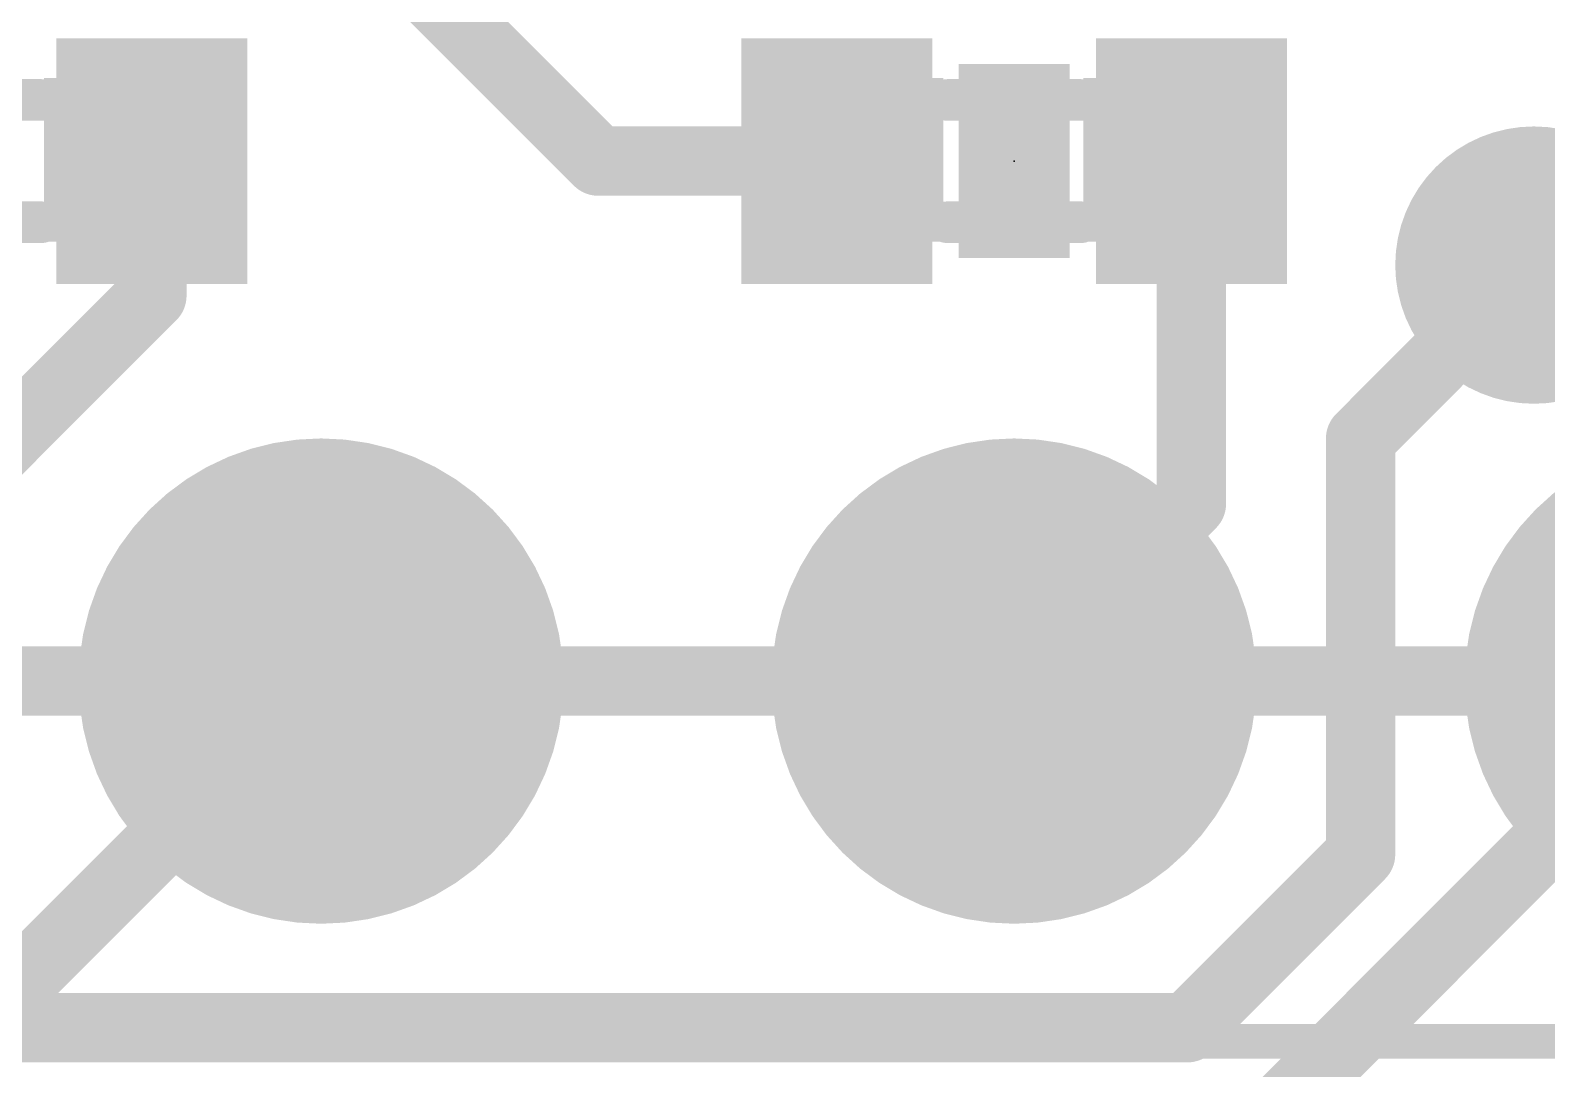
# Model space of a CAD drawing. Extents: x -0.1 to 40.8, y -10.2 to 23.
# Drawn here: x 15.44 to 21, y 4.93 to 8.73 of the extents above; entities that cross this region are included whole.
import ezdxf

# ---------------------------------------------------------------- set-up
doc = ezdxf.new("R2010")
doc.units = 0
for name, color, linetype in [('1', 12, 'CONTINUOUS'), ('16', 132, 'CONTINUOUS'), ('17', 110, 'CONTINUOUS'), ('18', 110, 'CONTINUOUS'), ('21', 41, 'CONTINUOUS'), ('22', 40, 'CONTINUOUS'), ('23', 53, 'CONTINUOUS'), ('49', 6, 'CONTINUOUS'), ('51', 53, 'CONTINUOUS')]:
    doc.layers.add(name, color=color, linetype=linetype)

# ---------------------------------------------------------------- blocks, each defined once
blk = doc.blocks.new('ROUNDP')
at = {"const_width": 0.5}
blk.add_lwpolyline([(0, -0.25, 1), (0, 0.25, 1), (0, -0.25)], format="xyb", dxfattribs=at)
blk = doc.blocks.new('RECT')
blk.add_solid([(-0.5, -0.5), (0.5, -0.5), (-0.5, 0.5), (0.5, 0.5)])
blk = doc.blocks.new('ROUNDV')
at = {"const_width": 0.5}
blk.add_lwpolyline([(0, -0.25, 1), (0, 0.25, 1), (0, -0.25)], format="xyb", dxfattribs=at)

msp = doc.modelspace()

# ---------------------------------------------------------------- linework, layer by layer
at = {"layer": '1', "const_width": 0.254}
for points in [[(17.526, 8.255), (16.637, 9.144)], [(15.89, 8.255), (15.89, 7.762)], [(18.4, 8.255), (17.526, 8.255)], [(19.7, 8.255), (19.7, 7)], [(21.336, 8.255), (20.955, 7.874)], [(14.478, 6.35), (15.89, 7.762)], [(19.7, 7), (19.05, 6.35)], [(16.51, 6.35), (15.24, 5.08)], [(21.59, 6.35), (19.812, 4.572)]]:
    msp.add_lwpolyline(points, dxfattribs=at)
at = {"layer": '1', "const_width": 0.127}
for points in [[(15.9535, 8.255, 1), (15.8265, 8.255)], [(17.526, 8.3185, 1), (17.526, 8.1915)], [(17.4811, 8.2101, 1), (17.5709, 8.2999)], [(18.4, 8.1915, 1), (18.4, 8.3185)], [(19.7635, 8.255, 1), (19.6365, 8.255)], [(20.9101, 7.9189, 1), (20.9999, 7.8291)], [(15.9349, 7.7171, 1), (15.8451, 7.8069)], [(15.8265, 7.762, 1), (15.9535, 7.762)], [(19.7449, 6.9551, 1), (19.6551, 7.0449)], [(19.6365, 7, 1), (19.7635, 7)], [(16.5549, 6.3051, 1), (16.4651, 6.3949)], [(19.0051, 6.3949, 1), (19.0949, 6.3051)]]:
    msp.add_lwpolyline(points, format="xyb", dxfattribs=at)
at = {"layer": '16', "const_width": 0.254}
for points in [[(20.32, 7.239), (20.955, 7.874)], [(20.32, 5.715), (20.32, 7.239)], [(19.685, 5.08), (20.32, 5.715)], [(19.685, 5.08), (7.62, 5.08)]]:
    msp.add_lwpolyline(points, dxfattribs=at)
at = {"layer": '16', "const_width": 0.127}
for points in [[(20.9999, 7.8291, 1), (20.9101, 7.9189)], [(20.3835, 7.239, 1), (20.2565, 7.239)], [(20.2751, 7.2839, 1), (20.3649, 7.1941)], [(20.3649, 5.6701, 1), (20.2751, 5.7599)], [(20.2565, 5.715, 1), (20.3835, 5.715)], [(19.6401, 5.1249, 1), (19.7299, 5.0351)], [(19.685, 5.0165, 1), (19.685, 5.1435)]]:
    msp.add_lwpolyline(points, format="xyb", dxfattribs=at)
at = {"layer": '22', "const_width": 0.127}
msp.add_lwpolyline([(40.41, 5.03), (0.23, 5.03)], dxfattribs=at)
at = {"layer": '23'}
msp.add_point((19.05, 8.255), dxfattribs=at)
at = {"layer": '49', "const_width": 0.254}
msp.add_lwpolyline([(11.43, 6.35), (29.21, 6.35)], dxfattribs=at)
at = {"layer": '51', "const_width": 0.1524}
for points in [[(14.995, 8.479), (15.485, 8.479)], [(18.805, 8.479), (19.295, 8.479)], [(15.485, 8.031), (14.995, 8.031)], [(19.295, 8.031), (18.805, 8.031)]]:
    msp.add_lwpolyline(points, dxfattribs=at)
at = {"layer": '51', "const_width": 0.0762}
for points in [[(15.485, 8.4409, 1), (15.485, 8.5171)], [(18.805, 8.5171, 1), (18.805, 8.4409)], [(19.295, 8.4409, 1), (19.295, 8.5171)], [(15.485, 7.9929, 1), (15.485, 8.0691)], [(18.805, 8.0691, 1), (18.805, 7.9929)], [(19.295, 7.9929, 1), (19.295, 8.0691)]]:
    msp.add_lwpolyline(points, format="xyb", dxfattribs=at)

# ---------------------------------------------------------------- block references
at = {"layer": '1', "xscale": 0.7, "yscale": 0.9, "rotation": 180}
for p in [(15.89, 8.255), (18.4, 8.255), (19.7, 8.255)]:
    msp.add_blockref('RECT', p, dxfattribs=at)
at = {"layer": '17', "xscale": 1.778, "yscale": 1.778, "rotation": 180}
for p in [(16.51, 6.35), (16.51, 6.35), (19.05, 6.35), (19.05, 6.35), (21.59, 6.35), (21.59, 6.35)]:
    msp.add_blockref('ROUNDP', p, dxfattribs=at)
at = {"layer": '18', "xscale": 1.016, "yscale": 1.016}
msp.add_blockref('ROUNDV', (20.955, 7.874), dxfattribs=at)
msp.add_blockref('ROUNDV', (20.955, 7.874), dxfattribs=at)
at = {"layer": '21', "xscale": 0.4064, "yscale": 0.7112, "rotation": 180}
msp.add_blockref('RECT', (19.05, 8.255), dxfattribs=at)
at = {"layer": '51', "xscale": 0.3, "yscale": 0.5999, "rotation": 180}
for p in [(15.644, 8.2599), (18.6412, 8.2599), (19.454, 8.2599)]:
    msp.add_blockref('RECT', p, dxfattribs=at)

doc.saveas('drawing.dxf')
